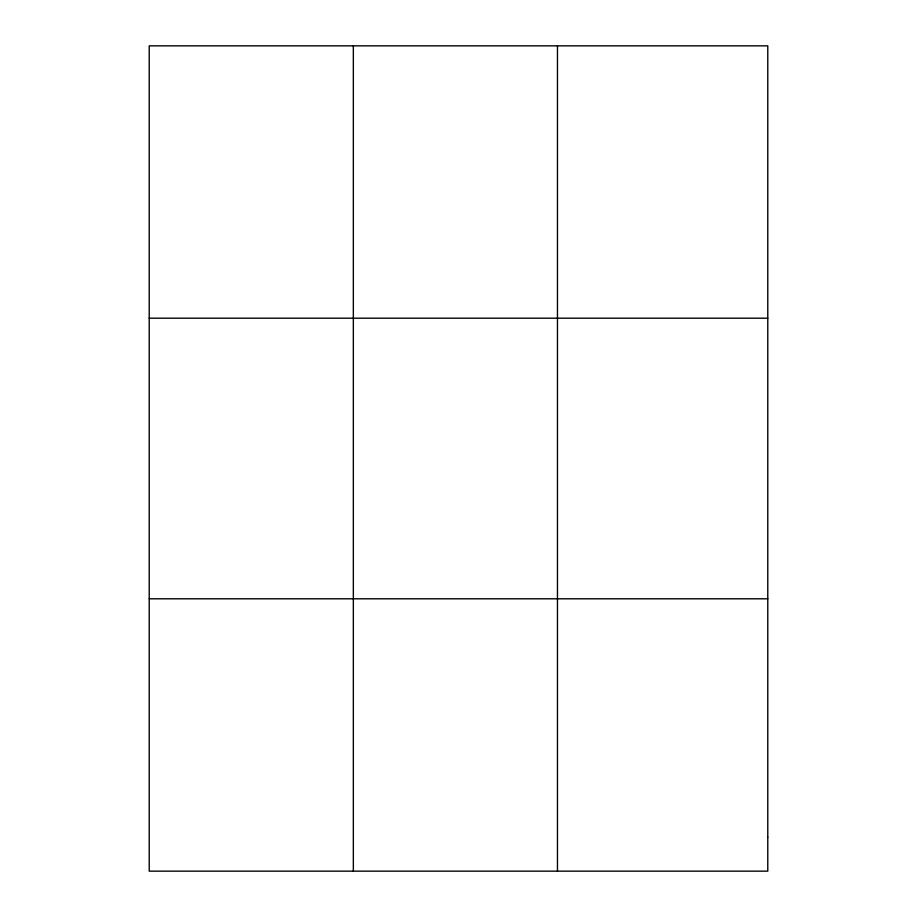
<?xml version="1.0" encoding="UTF-8"?>
<svg xmlns="http://www.w3.org/2000/svg" width="917" height="917" viewBox="0 0 917 917"><rect width="100%" height="100%" fill="white"/><g stroke="black" fill="none" stroke-linecap="round" stroke-linejoin="round"><path stroke-width="1.38" d="M353.343 871.15L353.343 45.85M557.467 871.15L557.467 45.85M149.219 318.199L767.781 318.199M149.219 598.801L767.781 598.801M767.781 837.106L767.781 871.15L149.219 871.15L149.219 45.85L767.781 45.85L767.781 837.106"/></g></svg>
